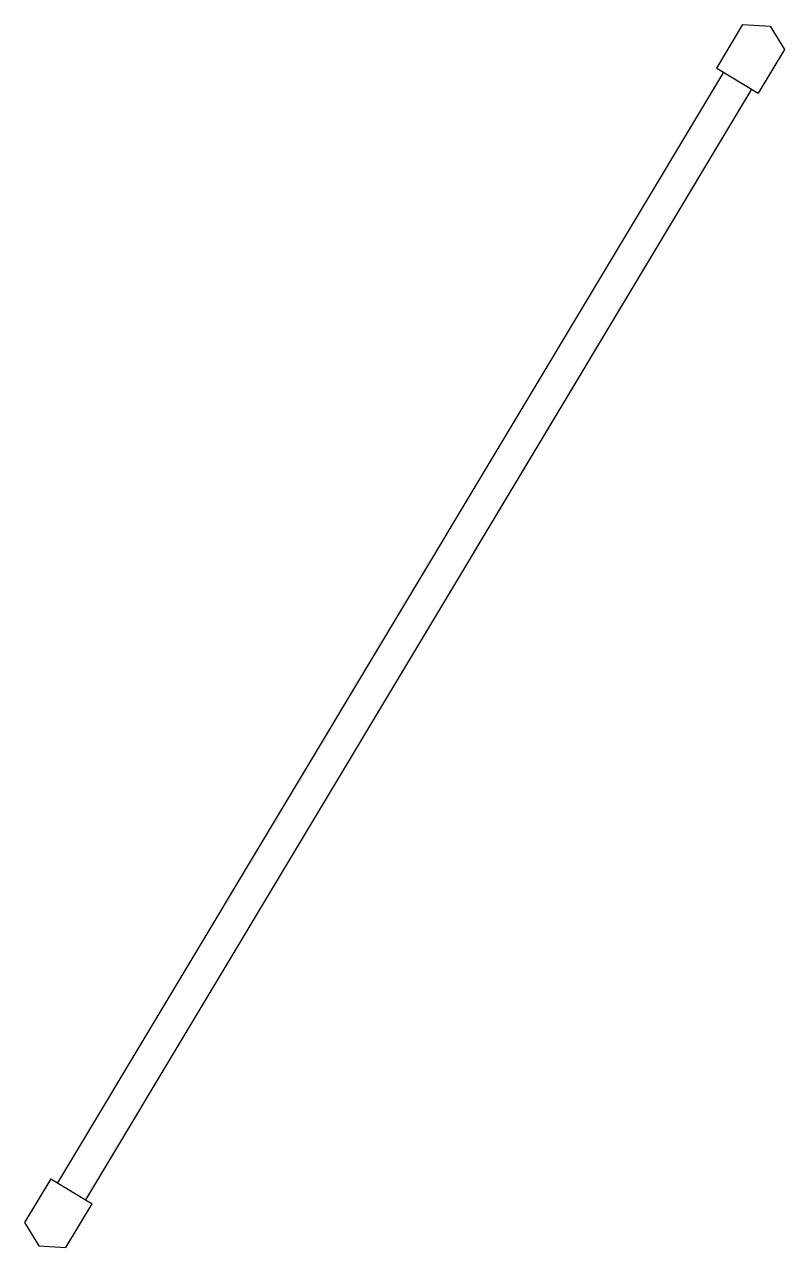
# Model space of a CAD drawing. Header units: millimetres. Extents: x 11 to 1141, y 16 to 1833.
import ezdxf

# ---------------------------------------------------------------- set-up
doc = ezdxf.new("R2010")
doc.units = ezdxf.units.MM
doc.layers.add('KwikScaf Matrix', color=7, linetype='Continuous')

# ---------------------------------------------------------------- blocks, each defined once
blk = doc.blocks.new('Endon 2D Cross Brace 2.1 Metre C')
at = {"color": 0, "extrusion": (-0.857493, 0.514496, -1.83691e-16)}
for p, q in [((1040.6, 1768.3), (1079.5, 1833.3)), ((1079.5, 1833.3), (1120, 1830.8)), ((1120, 1830.8), (1141.3, 1796.3)), ((1141.3, 1796.3), (1102.3, 1731.3)), ((1050.7, 1762.3), (60.5, 112)), ((1092.2, 1737.3), (102, 87.1)), ((50.4, 118.1), (11.4, 53.1)), ((73.1, 16), (112.1, 81)), ((11.4, 53.1), (32.7, 18.5)), ((32.7, 18.5), (73.1, 16))]:
    blk.add_line(p, q, dxfattribs=at)
at = {"color": 0}
for p, q in [((1040.6, 1768.3), (1102.3, 1731.3)), ((50.4, 118.1), (112.1, 81))]:
    blk.add_line(p, q, dxfattribs=at)

msp = doc.modelspace()

# ---------------------------------------------------------------- block references
at = {"layer": 'KwikScaf Matrix'}
msp.add_blockref('Endon 2D Cross Brace 2.1 Metre C', (0, 0), dxfattribs=at)

doc.saveas('drawing.dxf')
